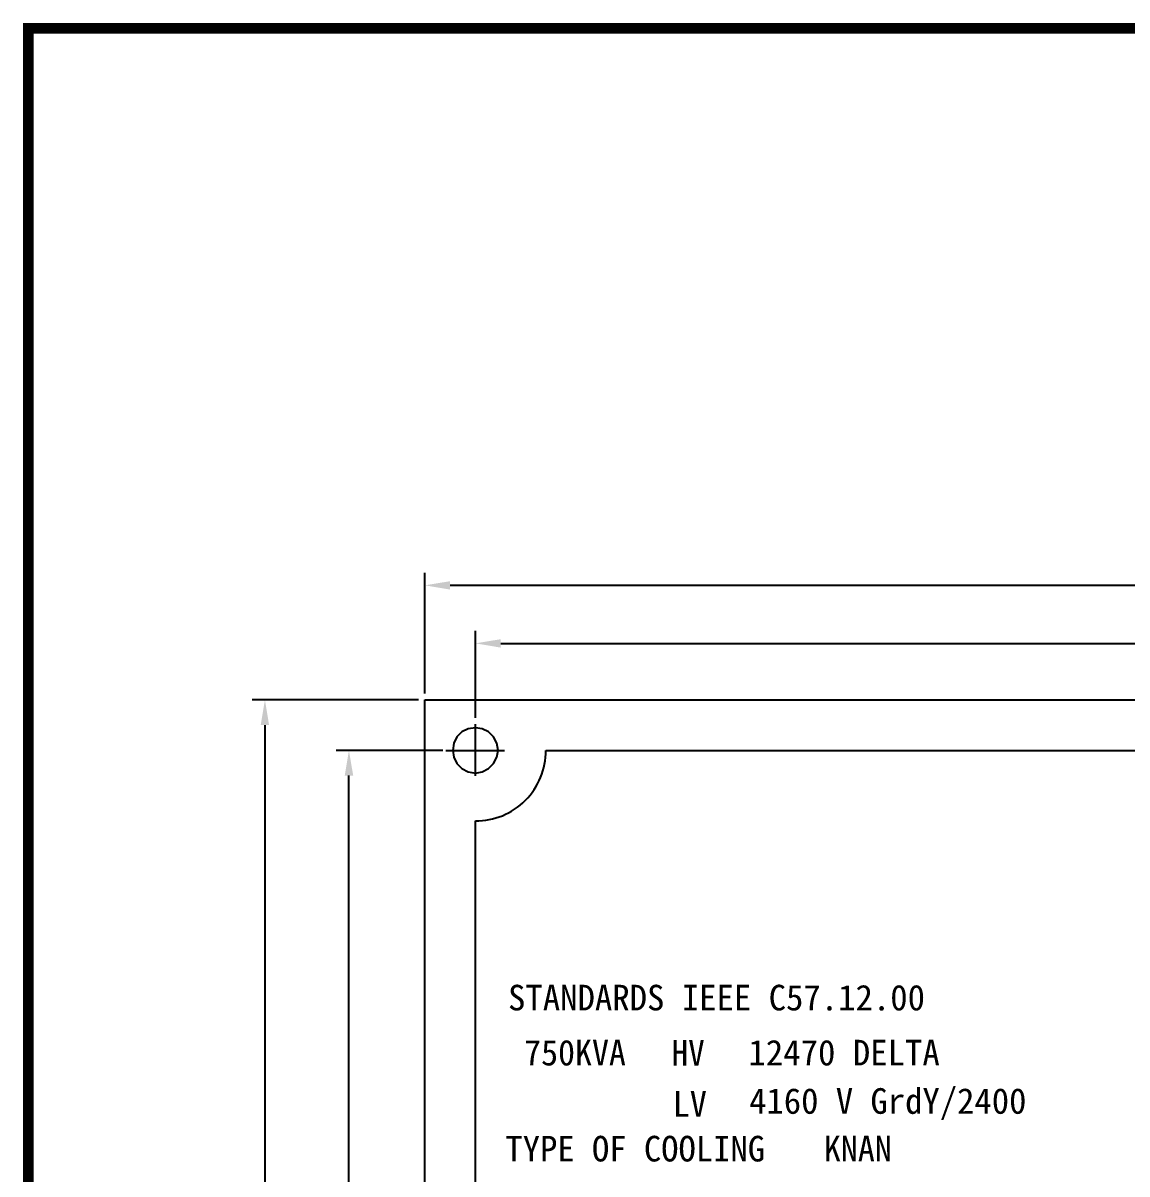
# Model space of a CAD drawing. Header units: millimetres. Extents: x 226184 to 235717, y -181921 to -175474.
# Drawn here: x 235498.4 to 235607.6, y -181447 to -181333.1 of the extents above; entities that cross this region are included whole.
import ezdxf

# ---------------------------------------------------------------- set-up
doc = ezdxf.new("R2010")
doc.units = ezdxf.units.MM
doc.header["$LTSCALE"] = 13
for name, color, linetype in [('1', 4, 'Continuous'), ('2', 3, 'Continuous'), ('PDF_Geometry', 7, 'Continuous')]:
    doc.layers.add(name, color=color, linetype=linetype)
doc.styles.add('PDF FangSong', font='simfang.ttf')
doc.styles.get("Standard").update_dxf_attribs({"font": 'gbenor.shx', "bigfont": 'gbcbig.shx'})
doc.dimstyles.new('ISO-25', dxfattribs={"dimtxt": 2.5, "dimasz": 2.5, "dimexe": 1.25, "dimexo": 0.625, "dimtad": 1, "dimtxsty": 'Standard', "dimcen": 2.5, "dimadec": 0, "dimazin": 0, "dimtfac": 1, "dimtmove": 0, "dimatfit": 3, "dimfxl": 1, "dimarcsym": 0})

# ---------------------------------------------------------------- blocks, each defined once
blk = doc.blocks.new('*D157')
at = {"layer": '2', "color": 0, "linetype": 'Continuous', "lineweight": -2}
for p, q in [((235543.15, -181401.88), (235543.15, -181393.25)), ((235683.12, -181401.88), (235683.12, -181393.25)), ((235545.65, -181394.5), (235680.62, -181394.5))]:
    blk.add_line(p, q, dxfattribs=at)
at = {"layer": '2', "color": 0, "linetype": 'Continuous'}
for points in [[(235545.65, -181394.09), (235545.65, -181394.92), (235543.15, -181394.5)], [(235680.62, -181394.09), (235680.62, -181394.92), (235683.12, -181394.5)]]:
    blk.add_solid(points, dxfattribs=at)
at = {"layer": 'Defpoints', "color": 0, "linetype": 'Continuous'}
for p in [(235683.12, -181394.5), (235543.15, -181402.51), (235683.12, -181402.51)]:
    blk.add_point(p, dxfattribs=at)
at = {"layer": '2', "color": 0, "linetype": 'Continuous', "insert": (235613.13, -181392.63), "char_height": 2.5, "attachment_point": 5}
blk.add_mtext('140', dxfattribs=at)
blk = doc.blocks.new('*D158')
at = {"layer": '2', "color": 0, "linetype": 'Continuous', "lineweight": -2}
for p, q in [((235538.15, -181399.47), (235538.15, -181387.51)), ((235688.17, -181399.47), (235688.17, -181387.51)), ((235540.65, -181388.76), (235685.67, -181388.76))]:
    blk.add_line(p, q, dxfattribs=at)
at = {"layer": '2', "color": 0, "linetype": 'Continuous'}
for points in [[(235540.65, -181388.35), (235540.65, -181389.18), (235538.15, -181388.76)], [(235685.67, -181388.35), (235685.67, -181389.18), (235688.17, -181388.76)]]:
    blk.add_solid(points, dxfattribs=at)
at = {"layer": 'Defpoints', "color": 0, "linetype": 'Continuous'}
for p in [(235688.17, -181388.76), (235538.15, -181400.09), (235688.17, -181400.09)]:
    blk.add_point(p, dxfattribs=at)
at = {"layer": '2', "color": 0, "linetype": 'Continuous', "insert": (235613.16, -181386.89), "char_height": 2.5, "attachment_point": 5}
blk.add_mtext('150', dxfattribs=at)
blk = doc.blocks.new('*D159')
at = {"layer": '2', "color": 0, "linetype": 'Continuous', "lineweight": -2}
for p, q in [((235539.94, -181405.09), (235529.39, -181405.09)), ((235530.64, -181567.61), (235530.64, -181407.59)), ((235539.94, -181570.11), (235529.39, -181570.11))]:
    blk.add_line(p, q, dxfattribs=at)
at = {"layer": '2', "color": 0, "linetype": 'Continuous'}
for points in [[(235530.22, -181407.59), (235531.06, -181407.59), (235530.64, -181405.09)], [(235530.22, -181567.61), (235531.06, -181567.61), (235530.64, -181570.11)]]:
    blk.add_solid(points, dxfattribs=at)
at = {"layer": 'Defpoints', "color": 0, "linetype": 'Continuous'}
for p in [(235530.64, -181405.09), (235540.56, -181405.09), (235540.56, -181570.11)]:
    blk.add_point(p, dxfattribs=at)
at = {"layer": '2', "color": 0, "linetype": 'Continuous', "insert": (235528.76, -181487.6), "char_height": 2.5, "attachment_point": 5, "rotation": 90}
blk.add_mtext('165', dxfattribs=at)
blk = doc.blocks.new('*D160')
at = {"layer": '2', "color": 0, "linetype": 'Continuous', "lineweight": -2}
for p, q in [((235537.52, -181400.09), (235521.08, -181400.09)), ((235522.33, -181402.59), (235522.33, -181572.61)), ((235537.52, -181575.11), (235521.08, -181575.11))]:
    blk.add_line(p, q, dxfattribs=at)
at = {"layer": '2', "color": 0, "linetype": 'Continuous'}
for points in [[(235521.91, -181402.59), (235522.74, -181402.59), (235522.33, -181400.09)], [(235521.91, -181572.61), (235522.74, -181572.61), (235522.33, -181575.11)]]:
    blk.add_solid(points, dxfattribs=at)
at = {"layer": 'Defpoints', "color": 0, "linetype": 'Continuous'}
for p in [(235538.15, -181400.09), (235522.33, -181575.11), (235538.15, -181575.11)]:
    blk.add_point(p, dxfattribs=at)
at = {"layer": '2', "color": 0, "linetype": 'Continuous', "insert": (235520.45, -181487.6), "char_height": 2.5, "attachment_point": 5, "rotation": 90}
blk.add_mtext('175', dxfattribs=at)

msp = doc.modelspace()

# ---------------------------------------------------------------- linework, layer by layer
at = {"layer": '1', "color": 0, "linetype": 'Continuous'}
msp.add_line((235498.925, -181682.674), (235498.925, -181333.654), dxfattribs=at)
at = {"layer": '1', "const_width": 1.05}
msp.add_lwpolyline([(235498.925, -181333.654), (235716.275, -181333.654), (235716.275, -181682.674), (235498.925, -181682.674), (235498.925, -181333.654), (235716.275, -181333.654)], dxfattribs=at)
at = {"layer": 'PDF_Geometry', "lineweight": 25}
for points in [[(235538.15, -181400.093), (235688.171, -181400.093), (235688.171, -181575.109), (235538.15, -181575.109), (235538.15, -181400.093)], [(235545.395, -181405.092), (235545.283, -181404.362), (235544.946, -181403.744), (235544.44, -181403.239), (235543.823, -181402.958), (235543.149, -181402.845), (235542.418, -181402.958), (235541.801, -181403.239), (235541.295, -181403.744), (235541.014, -181404.362), (235540.902, -181405.092), (235541.014, -181405.766), (235541.295, -181406.384), (235541.801, -181406.889), (235542.418, -181407.226), (235543.149, -181407.339), (235543.823, -181407.226), (235544.44, -181406.889), (235544.946, -181406.384), (235545.283, -181405.766), (235545.395, -181405.092)], [(235543.149, -181407.62), (235543.149, -181402.508)], [(235540.228, -181405.092), (235546.013, -181405.092)], [(235540.565, -181405.092), (235545.676, -181405.092)], [(235550.113, -181405.092), (235676.151, -181405.092)], [(235543.149, -181563.089), (235543.149, -181412.057)]]:
    msp.add_lwpolyline(points, dxfattribs=at)
msp.add_arc((235543.182, -181405.147), 6.925, 269.71884, 0.45049, dxfattribs=at)

# ---------------------------------------------------------------- texts
at = {"layer": '2', "linetype": 'Continuous', "char_height": 2.53409, "attachment_point": 7, "style": 'PDF FangSong'}
for s, insert in [('\\W0.996897;STANDARDS IEEE C57.12.00', (235546.378, -181430.856)), ('{\\W0.9728;750KVA}', (235547.971, -181436.3)), ('\\W0.950748;HV', (235562.553, -181436.272)), ('{\\W0.9983;12470 DELTA}', (235570.155, -181436.3)), ('{\\W0.9944;4160 V GrdY/2400}', (235570.227, -181441.658)), ('\\W0.979087;LV', (235562.668, -181441.325)), ('\\W0.993250;TYPE OF COOLING', (235546.117, -181445.8)), ('{\\W0.9759;KNAN}', (235577.612, -181445.756))]:
    msp.add_mtext(s, dxfattribs=dict(at, insert=insert))

# ---------------------------------------------------------------- dimensions: what is measured, and where the dimension line sits
at = {"layer": '2', "linetype": 'Continuous'}
for base, p1, p2, picture, middle in [((235688.171, -181388.763), (235538.15, -181400.093), (235688.171, -181400.093), '*D158', (235613.16, -181386.888)), ((235683.116, -181394.502), (235543.149, -181402.508), (235683.116, -181402.508), '*D157', (235613.132, -181392.627))]:
    dim = msp.add_linear_dim(base=base, p1=p1, p2=p2, dimstyle='ISO-25', override={"dimdec": 0}, dxfattribs=at)
    dim.commit()
    dim.dimension.update_dxf_attribs({"geometry": picture, "text_midpoint": middle})
for base, p1, p2, picture, middle in [((235522.328, -181575.109), (235538.15, -181400.093), (235538.15, -181575.109), '*D160', (235520.453, -181487.601)), ((235530.64, -181405.092), (235540.565, -181570.11), (235540.565, -181405.092), '*D159', (235528.765, -181487.601))]:
    dim = msp.add_linear_dim(base=base, p1=p1, p2=p2, angle=90, dimstyle='ISO-25', override={"dimdec": 0}, dxfattribs=at)
    dim.commit()
    dim.dimension.update_dxf_attribs({"geometry": picture, "text_midpoint": middle})

doc.saveas('drawing.dxf')
